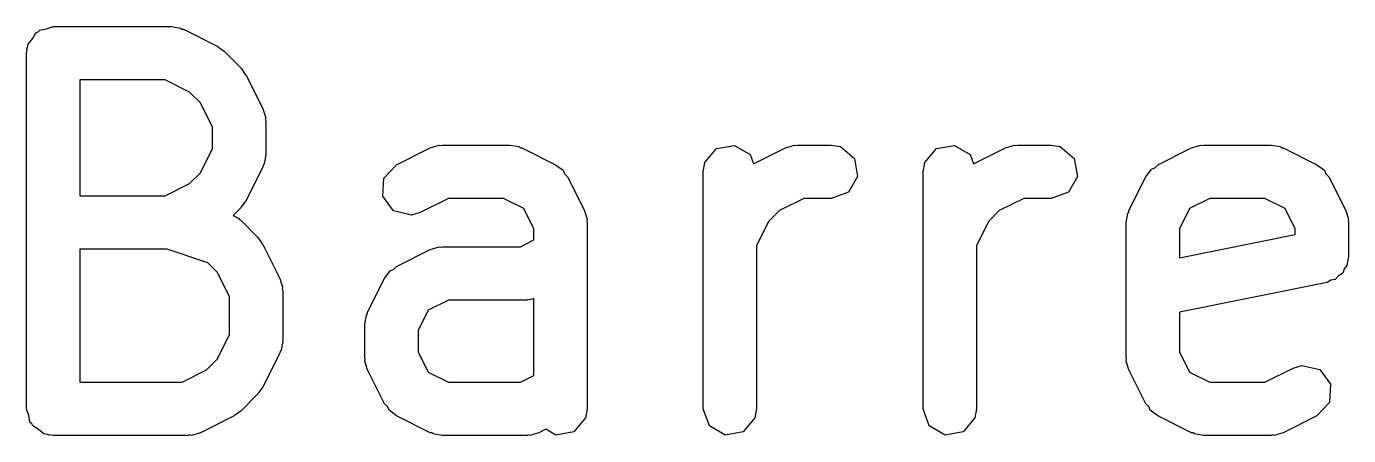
# Model space of a CAD drawing. Extents: x 0.58 to 7.69, y -5 to -0.56.
# Drawn here: x 6.7057 to 6.8522, y -0.6075 to -0.5622 of the extents above; entities that cross this region are included whole.
import ezdxf

# ---------------------------------------------------------------- set-up
doc = ezdxf.new("R2010")
doc.units = 0
doc.header["$MEASUREMENT"] = 0
doc.layers.add('BLACK', color=7, linetype='CONTINUOUS')

msp = doc.modelspace()

# ---------------------------------------------------------------- linework, layer by layer
at = {"layer": 'BLACK', "linetype": 'CONTINUOUS'}
for p, q in [((6.70701, -0.562797), (6.70718, -0.562593)), ((6.70718, -0.562593), (6.70794, -0.56246)), ((6.70794, -0.56246), (6.70866, -0.562198)), ((6.70866, -0.562198), (6.72178, -0.562198)), ((6.72178, -0.562198), (6.72279, -0.562376)), ((6.72279, -0.562376), (6.72293, -0.562489)), ((6.72293, -0.562489), (6.72311, -0.562509)), ((6.72311, -0.562509), (6.72685, -0.564384)), ((6.70589, -0.56414), (6.70638, -0.563553)), ((6.70638, -0.563553), (6.70676, -0.562888)), ((6.70676, -0.562888), (6.70701, -0.562797)), ((6.70571, -0.56515), (6.70578, -0.564767)), ((6.70571, -0.60452), (6.70571, -0.56515)), ((6.70575, -0.564638), (6.70582, -0.564524)), ((6.70578, -0.564767), (6.70575, -0.564638)), ((6.70582, -0.564524), (6.70589, -0.56414)), ((6.72685, -0.564384), (6.72756, -0.56491)), ((6.72756, -0.56491), (6.72762, -0.564937)), ((6.72762, -0.564937), (6.7295, -0.566812)), ((6.7295, -0.566812), (6.73, -0.567535)), ((6.72109, -0.568103), (6.71161, -0.568103)), ((6.71161, -0.568103), (6.71161, -0.580945)), ((6.72379, -0.569452), (6.72109, -0.568103)), ((6.73, -0.567535), (6.73005, -0.567579)), ((6.73005, -0.567579), (6.73192, -0.571329)), ((6.72498, -0.570649), (6.72379, -0.569452)), ((6.72633, -0.573346), (6.72498, -0.570649)), ((6.73192, -0.571329), (6.73222, -0.572312)), ((6.73222, -0.572312), (6.73218, -0.572484)), ((6.73218, -0.572484), (6.73224, -0.572649)), ((6.73224, -0.572649), (6.73224, -0.576399)), ((6.72633, -0.575702), (6.72633, -0.573346)), ((6.72498, -0.578399), (6.72633, -0.575702)), ((6.74671, -0.577507), (6.75046, -0.575633)), ((6.75046, -0.575633), (6.75144, -0.57534)), ((6.75144, -0.57534), (6.75162, -0.575381)), ((6.75162, -0.575381), (6.75178, -0.575321)), ((6.75178, -0.575321), (6.75928, -0.575321)), ((6.75928, -0.575321), (6.76029, -0.575499)), ((6.76029, -0.575499), (6.76043, -0.575612)), ((6.76043, -0.575612), (6.7606, -0.575633)), ((6.7606, -0.575633), (6.76435, -0.577507)), ((6.78088, -0.577264), (6.78218, -0.575717)), ((6.78218, -0.575717), (6.78416, -0.575366)), ((6.78416, -0.575366), (6.78591, -0.576376)), ((6.78629, -0.577404), (6.78983, -0.575633)), ((6.78983, -0.575633), (6.79081, -0.57534)), ((6.79081, -0.57534), (6.79099, -0.575381)), ((6.79099, -0.575381), (6.79115, -0.575321)), ((6.79115, -0.575321), (6.7949, -0.575321)), ((6.7949, -0.575321), (6.79591, -0.575499)), ((6.79591, -0.575499), (6.79746, -0.576797)), ((6.80525, -0.577264), (6.80655, -0.575717)), ((6.80655, -0.575717), (6.80854, -0.575366)), ((6.80854, -0.575366), (6.81029, -0.576376)), ((6.81066, -0.577404), (6.8142, -0.575633)), ((6.8142, -0.575633), (6.81519, -0.57534)), ((6.81519, -0.57534), (6.81536, -0.575381)), ((6.81536, -0.575381), (6.81552, -0.575321)), ((6.81552, -0.575321), (6.81927, -0.575321)), ((6.81927, -0.575321), (6.82028, -0.575499)), ((6.82028, -0.575499), (6.82183, -0.576797)), ((6.83108, -0.577507), (6.83482, -0.575633)), ((6.83482, -0.575633), (6.83581, -0.57534)), ((6.83581, -0.57534), (6.83598, -0.575381)), ((6.83598, -0.575381), (6.83615, -0.575321)), ((6.83615, -0.575321), (6.84364, -0.575321)), ((6.84364, -0.575321), (6.84465, -0.575499)), ((6.84465, -0.575499), (6.84479, -0.575612)), ((6.84479, -0.575612), (6.84497, -0.575633)), ((6.84497, -0.575633), (6.84871, -0.577507)), ((6.73224, -0.576399), (6.73206, -0.577409)), ((6.78591, -0.576376), (6.78629, -0.577404)), ((6.79746, -0.576797), (6.79781, -0.578786)), ((6.81029, -0.576376), (6.81066, -0.577404)), ((6.82183, -0.576797), (6.82218, -0.578786)), ((6.72379, -0.579596), (6.72498, -0.578399)), ((6.73192, -0.577719), (6.73005, -0.581469)), ((6.73194, -0.577544), (6.73192, -0.577719)), ((6.73206, -0.577409), (6.73194, -0.577544)), ((6.74532, -0.578974), (6.74671, -0.577507)), ((6.76435, -0.577507), (6.76517, -0.578118)), ((6.76517, -0.578118), (6.76535, -0.578524)), ((6.76535, -0.578524), (6.76567, -0.578828)), ((6.7807, -0.578274), (6.78088, -0.577264)), ((6.7807, -0.60452), (6.7807, -0.578274)), ((6.80507, -0.578274), (6.80525, -0.577264)), ((6.80507, -0.60452), (6.80507, -0.578274)), ((6.82975, -0.578828), (6.83037, -0.578004)), ((6.83037, -0.578004), (6.83077, -0.577828)), ((6.83077, -0.577828), (6.83108, -0.577507)), ((6.84871, -0.577507), (6.84954, -0.578118)), ((6.84954, -0.578118), (6.84971, -0.578524)), ((6.84971, -0.578524), (6.85004, -0.578828)), ((6.72109, -0.580945), (6.72379, -0.579596)), ((6.7452, -0.58099), (6.74532, -0.578974)), ((6.76567, -0.578828), (6.76755, -0.582577)), ((6.79781, -0.578786), (6.7968, -0.580536)), ((6.82218, -0.578786), (6.82117, -0.580536)), ((6.82788, -0.582577), (6.82975, -0.578828)), ((6.85004, -0.578828), (6.85191, -0.582577)), ((6.71161, -0.580945), (6.72109, -0.580945)), ((6.73005, -0.581469), (6.72952, -0.582178)), ((6.7464, -0.582613), (6.7452, -0.58099)), ((6.75248, -0.581226), (6.74935, -0.582789)), ((6.75858, -0.581226), (6.75248, -0.581226)), ((6.76083, -0.582349), (6.75858, -0.581226)), ((6.79185, -0.581226), (6.78915, -0.582575)), ((6.7949, -0.581226), (6.79185, -0.581226)), ((6.7968, -0.580536), (6.7949, -0.581226)), ((6.81622, -0.581226), (6.81352, -0.582575)), ((6.81927, -0.581226), (6.81622, -0.581226)), ((6.82117, -0.580536), (6.81927, -0.581226)), ((6.83684, -0.581226), (6.8346, -0.582349)), ((6.84295, -0.581226), (6.83684, -0.581226)), ((6.84519, -0.582349), (6.84295, -0.581226)), ((6.7295, -0.582236), (6.72861, -0.583119)), ((6.72952, -0.582178), (6.7295, -0.582236)), ((6.74837, -0.583082), (6.7464, -0.582613)), ((6.74935, -0.582789), (6.74837, -0.583082)), ((6.76195, -0.584595), (6.76083, -0.582349)), ((6.76755, -0.582577), (6.76784, -0.58356)), ((6.78915, -0.582575), (6.78795, -0.583772)), ((6.81352, -0.582575), (6.81233, -0.583772)), ((6.82757, -0.583898), (6.82775, -0.582888)), ((6.82775, -0.582888), (6.82786, -0.582753)), ((6.82786, -0.582753), (6.82788, -0.582577)), ((6.8346, -0.582349), (6.83347, -0.584595)), ((6.84632, -0.584595), (6.84519, -0.582349)), ((6.85191, -0.582577), (6.8522, -0.58356)), ((6.72861, -0.583119), (6.72924, -0.58346)), ((6.72924, -0.58346), (6.72934, -0.58361)), ((6.72934, -0.58361), (6.7295, -0.583685)), ((6.7295, -0.583685), (6.73137, -0.58556)), ((6.76784, -0.58356), (6.7678, -0.583732)), ((6.7678, -0.583732), (6.76786, -0.583898)), ((6.76786, -0.583898), (6.76786, -0.60452)), ((6.78795, -0.583772), (6.7866, -0.58647)), ((6.81233, -0.583772), (6.81098, -0.58647)), ((6.82757, -0.598896), (6.82757, -0.583898)), ((6.8522, -0.58356), (6.85216, -0.583732)), ((6.85216, -0.583732), (6.85222, -0.583898)), ((6.85222, -0.583898), (6.85222, -0.587648)), ((6.73137, -0.58556), (6.73188, -0.586283)), ((6.76046, -0.58657), (6.76195, -0.585823)), ((6.76195, -0.585823), (6.76195, -0.584595)), ((6.83347, -0.584595), (6.83347, -0.587795)), ((6.83347, -0.587795), (6.84632, -0.585227)), ((6.84632, -0.585227), (6.84632, -0.584595)), ((6.72131, -0.586851), (6.71161, -0.586851)), ((6.71161, -0.586851), (6.71161, -0.601568)), ((6.72581, -0.588354), (6.72131, -0.586851)), ((6.73188, -0.586283), (6.73192, -0.586327)), ((6.73192, -0.586327), (6.7338, -0.590077)), ((6.74671, -0.588756), (6.75046, -0.586881)), ((6.75046, -0.586881), (6.75144, -0.586589)), ((6.75144, -0.586589), (6.75162, -0.58663)), ((6.75162, -0.58663), (6.75178, -0.58657)), ((6.75178, -0.58657), (6.76046, -0.58657)), ((6.7866, -0.58647), (6.7866, -0.60452)), ((6.81098, -0.58647), (6.81098, -0.60452)), ((6.72686, -0.589397), (6.72581, -0.588354)), ((6.74641, -0.589077), (6.74671, -0.588756)), ((6.85204, -0.588657), (6.85173, -0.589031)), ((6.85222, -0.587648), (6.85204, -0.588657)), ((6.72821, -0.592094), (6.72686, -0.589397)), ((6.7338, -0.590077), (6.73409, -0.591059)), ((6.74352, -0.593826), (6.74539, -0.590077)), ((6.74539, -0.590077), (6.746, -0.589253)), ((6.746, -0.589253), (6.74641, -0.589077)), ((6.85026, -0.590289), (6.84985, -0.590543)), ((6.85075, -0.590205), (6.85026, -0.590289)), ((6.8511, -0.589781), (6.85075, -0.590205)), ((6.85157, -0.589493), (6.8511, -0.589781)), ((6.85173, -0.589031), (6.85157, -0.589493)), ((6.73409, -0.591059), (6.73405, -0.591231)), ((6.73405, -0.591231), (6.73411, -0.591397)), ((6.73411, -0.591397), (6.73411, -0.597021)), ((6.84985, -0.590543), (6.83347, -0.593818)), ((6.72821, -0.596324), (6.72821, -0.592094)), ((6.75248, -0.592475), (6.75023, -0.593598)), ((6.76115, -0.592475), (6.75248, -0.592475)), ((6.76132, -0.592415), (6.76115, -0.592475)), ((6.76149, -0.592456), (6.76132, -0.592415)), ((6.76195, -0.592319), (6.76149, -0.592456)), ((6.76195, -0.600821), (6.76195, -0.592319)), ((6.7432, -0.595147), (6.74338, -0.594137)), ((6.74338, -0.594137), (6.7435, -0.594001)), ((6.7435, -0.594001), (6.74352, -0.593826)), ((6.75023, -0.593598), (6.74911, -0.595844)), ((6.83347, -0.593818), (6.83347, -0.598199)), ((6.7432, -0.598896), (6.7432, -0.595147)), ((6.74911, -0.595844), (6.74911, -0.598199)), ((6.72686, -0.599022), (6.72821, -0.596324)), ((6.73411, -0.597021), (6.73393, -0.598031)), ((6.72566, -0.600219), (6.72686, -0.599022)), ((6.7338, -0.598342), (6.73192, -0.602091)), ((6.73382, -0.598166), (6.7338, -0.598342)), ((6.73393, -0.598031), (6.73382, -0.598166)), ((6.74326, -0.599062), (6.7432, -0.598896)), ((6.74322, -0.599234), (6.74326, -0.599062)), ((6.74911, -0.598199), (6.75023, -0.600445)), ((6.82763, -0.599062), (6.82757, -0.598896)), ((6.82759, -0.599234), (6.82763, -0.599062)), ((6.83347, -0.598199), (6.8346, -0.600445)), ((6.72296, -0.601568), (6.72566, -0.600219)), ((6.74352, -0.600217), (6.74322, -0.599234)), ((6.74539, -0.603966), (6.74352, -0.600217)), ((6.75023, -0.600445), (6.75248, -0.601568)), ((6.82788, -0.600217), (6.82759, -0.599234)), ((6.82975, -0.603966), (6.82788, -0.600217)), ((6.8346, -0.600445), (6.83684, -0.601568)), ((6.84295, -0.601568), (6.84607, -0.600005)), ((6.84607, -0.600005), (6.84706, -0.599712)), ((6.84706, -0.599712), (6.84902, -0.600182)), ((6.84902, -0.600182), (6.85022, -0.601804)), ((6.71161, -0.601568), (6.72296, -0.601568)), ((6.73192, -0.602091), (6.7314, -0.6028)), ((6.75248, -0.601568), (6.76046, -0.601568)), ((6.76046, -0.601568), (6.76195, -0.600821)), ((6.83684, -0.601568), (6.84295, -0.601568)), ((6.85022, -0.601804), (6.8501, -0.60382)), ((6.73137, -0.602859), (6.7295, -0.604734)), ((6.7314, -0.6028), (6.73137, -0.602859)), ((6.70597, -0.605241), (6.70571, -0.60452)), ((6.7295, -0.604734), (6.72877, -0.60524)), ((6.74571, -0.60427), (6.74539, -0.603966)), ((6.74589, -0.604676), (6.74571, -0.60427)), ((6.74671, -0.605287), (6.74589, -0.604676)), ((6.76786, -0.60452), (6.76768, -0.60553)), ((6.78139, -0.606418), (6.7807, -0.60452)), ((6.7866, -0.60452), (6.78643, -0.60553)), ((6.80576, -0.606418), (6.80507, -0.60452)), ((6.81098, -0.60452), (6.8108, -0.60553)), ((6.83008, -0.60427), (6.82975, -0.603966)), ((6.83025, -0.604676), (6.83008, -0.60427)), ((6.83108, -0.605287), (6.83025, -0.604676)), ((6.8501, -0.60382), (6.84871, -0.605287)), ((6.7061, -0.605997), (6.70597, -0.605241)), ((6.70631, -0.606168), (6.7061, -0.605997)), ((6.7064, -0.606418), (6.70631, -0.606168)), ((6.70706, -0.606802), (6.7064, -0.606418)), ((6.72873, -0.605287), (6.72498, -0.607161)), ((6.72877, -0.60524), (6.72873, -0.605287)), ((6.75046, -0.607161), (6.74671, -0.605287)), ((6.76768, -0.60553), (6.76638, -0.607078)), ((6.78314, -0.607428), (6.78139, -0.606418)), ((6.78643, -0.60553), (6.78513, -0.607078)), ((6.80751, -0.607428), (6.80576, -0.606418)), ((6.8108, -0.60553), (6.8095, -0.607078)), ((6.83482, -0.607161), (6.83108, -0.605287)), ((6.84871, -0.605287), (6.84497, -0.607161)), ((6.70765, -0.607295), (6.70706, -0.606802)), ((6.70803, -0.607363), (6.70765, -0.607295)), ((6.70815, -0.607428), (6.70803, -0.607363)), ((6.70828, -0.607406), (6.70815, -0.607428)), ((6.70866, -0.607473), (6.70828, -0.607406)), ((6.72366, -0.607473), (6.70866, -0.607473)), ((6.72383, -0.607413), (6.72366, -0.607473)), ((6.724, -0.607454), (6.72383, -0.607413)), ((6.72498, -0.607161), (6.724, -0.607454)), ((6.75064, -0.607182), (6.75046, -0.607161)), ((6.75077, -0.607295), (6.75064, -0.607182)), ((6.75178, -0.607473), (6.75077, -0.607295)), ((6.76115, -0.607473), (6.75178, -0.607473)), ((6.76132, -0.607413), (6.76115, -0.607473)), ((6.76149, -0.607454), (6.76132, -0.607413)), ((6.76248, -0.607161), (6.76149, -0.607454)), ((6.76325, -0.606772), (6.76248, -0.607161)), ((6.76439, -0.607428), (6.76325, -0.606772)), ((6.76638, -0.607078), (6.76439, -0.607428)), ((6.78513, -0.607078), (6.78314, -0.607428)), ((6.8095, -0.607078), (6.80751, -0.607428)), ((6.835, -0.607182), (6.83482, -0.607161)), ((6.83514, -0.607295), (6.835, -0.607182)), ((6.83615, -0.607473), (6.83514, -0.607295)), ((6.84364, -0.607473), (6.83615, -0.607473)), ((6.84381, -0.607413), (6.84364, -0.607473)), ((6.84398, -0.607454), (6.84381, -0.607413)), ((6.84497, -0.607161), (6.84398, -0.607454))]:
    msp.add_line(p, q, dxfattribs=at)

doc.saveas('drawing.dxf')
